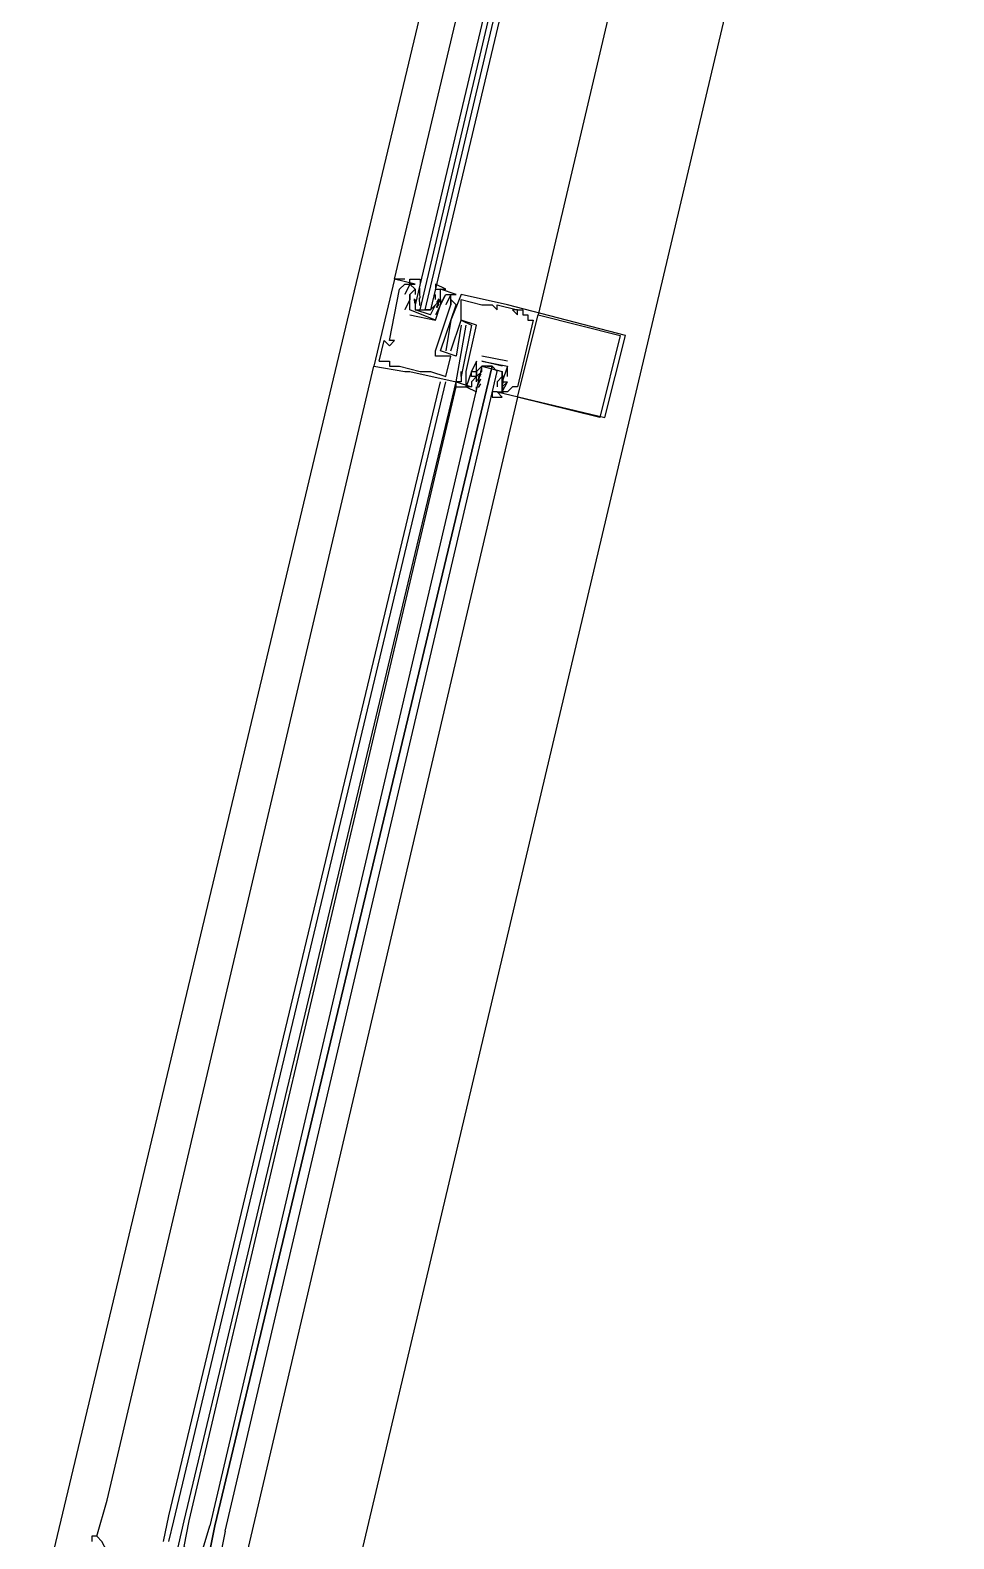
# Model space of a CAD drawing. Header units: feet. Extents: x -84 to 198, y -22 to 181.
# Drawn here: x 119.267 to 121.667, y 84.158 to 88.078 of the extents above; entities that cross this region are included whole.
import ezdxf

# ---------------------------------------------------------------- set-up
doc = ezdxf.new("R2010")
doc.units = ezdxf.units.FT
doc.layers.add('A-LINEA', color=7, linetype='CONTINUOUS')

msp = doc.modelspace()

# ---------------------------------------------------------------- linework, layer by layer
at = {"layer": 'A-LINEA'}
for p, q in [((120.92, 90.8044), (119.2667, 83.8711)), ((121.6667, 90.6311), (120.0267, 83.6978)), ((120.2667, 87.4178), (120.2133, 87.4311)), ((120.2133, 87.4311), (120.2133, 87.4311)), ((120.24, 87.4178), (120.24, 87.4178)), ((120.2533, 87.4178), (120.2533, 87.4178)), ((120.2667, 87.4178), (120.2667, 87.4178)), ((120.2267, 87.4044), (120.2267, 87.4044)), ((120.24, 87.3911), (120.24, 87.3911)), ((120.2533, 87.3778), (120.24, 87.3511)), ((120.2533, 87.3911), (120.2533, 87.3911)), ((120.2533, 87.3911), (120.2533, 87.3911)), ((120.2533, 87.3911), (120.2533, 87.3911)), ((120.2533, 87.3778), (120.2533, 87.3778)), ((120.2533, 87.3778), (120.2533, 87.3778)), ((120.2665, 87.368), (120.2655, 87.3798)), ((120.2667, 87.4044), (120.2667, 87.4044)), ((120.2667, 87.4044), (120.2667, 87.3911)), ((120.2667, 87.3911), (120.2667, 87.3911)), ((120.2667, 87.3778), (120.2667, 87.3778)), ((120.2791, 87.3622), (120.2786, 87.3825)), ((120.2799, 87.3813), (120.2788, 87.3932)), ((120.2792, 87.3893), (120.279, 87.4076)), ((120.32, 87.3911), (120.32, 87.3911)), ((120.32, 87.3778), (120.32, 87.3911)), ((120.32, 87.3778), (120.32, 87.3778)), ((120.3285, 87.38), (120.3223, 87.3699)), ((120.3333, 87.4044), (120.3333, 87.4044)), ((120.3333, 87.3778), (120.3333, 87.3778)), ((120.3436, 87.387), (120.3352, 87.3708)), ((120.3467, 87.3911), (120.3467, 87.3911)), ((120.36, 87.3911), (120.36, 87.3911)), ((120.36, 87.3911), (120.36, 87.3911)), ((120.36, 87.3778), (120.36, 87.3778)), ((120.3733, 87.3911), (120.3733, 87.3911)), ((120.3867, 87.3911), (120.3867, 87.3911)), ((120.3867, 87.3778), (120.3867, 87.3778)), ((120.24, 87.3511), (120.24, 87.3511)), ((120.2533, 87.3511), (120.2533, 87.3511)), ((120.2533, 87.3511), (120.2533, 87.3511)), ((120.2533, 87.3378), (120.32, 87.3244)), ((120.2533, 87.3378), (120.2533, 87.3378)), ((120.3067, 87.3378), (120.2667, 87.3511)), ((120.28, 87.3511), (120.2933, 87.3511)), ((120.3067, 87.3644), (120.3067, 87.3644)), ((120.3067, 87.3511), (120.3067, 87.3511)), ((120.32, 87.3378), (120.32, 87.3378)), ((120.32, 87.3378), (120.32, 87.3378)), ((120.3314, 87.375), (120.3217, 87.357)), ((120.3285, 87.3667), (120.3223, 87.3565)), ((120.3333, 87.3644), (120.3333, 87.3644)), ((120.3333, 87.3644), (120.3333, 87.3644)), ((120.3467, 87.3644), (120.3467, 87.3644)), ((120.36, 87.3644), (120.36, 87.3644)), ((120.36, 87.3644), (120.36, 87.3644)), ((120.3733, 87.3644), (120.3733, 87.3644)), ((120.44, 87.3644), (120.44, 87.3644)), ((120.4533, 87.3644), (120.4533, 87.3644)), ((120.4667, 87.3644), (120.4667, 87.3644)), ((120.48, 87.3644), (120.48, 87.3644)), ((120.48, 87.3511), (120.48, 87.3511)), ((120.5067, 87.3644), (120.5067, 87.3644)), ((120.52, 87.3511), (120.52, 87.3511)), ((120.5333, 87.3511), (120.5333, 87.3511)), ((120.5333, 87.3511), (120.5333, 87.3511)), ((120.5333, 87.3378), (120.5333, 87.3378)), ((120.5467, 87.3511), (120.5467, 87.3511)), ((120.5467, 87.3378), (120.5467, 87.3378)), ((120.56, 87.3378), (120.56, 87.3378)), ((120.5867, 87.3378), (120.5867, 87.3378)), ((120.32, 87.3244), (120.32, 87.3244)), ((120.32, 87.3244), (120.32, 87.3244)), ((120.36, 87.3244), (120.36, 87.3244)), ((120.3867, 87.3244), (120.3867, 87.3244)), ((120.3867, 87.3244), (120.3867, 87.3244)), ((120.3867, 87.3111), (120.3867, 87.3111)), ((120.4, 87.3111), (120.4, 87.3111)), ((120.4133, 87.3111), (120.4133, 87.3111)), ((120.4267, 87.3111), (120.4267, 87.3111)), ((120.56, 87.3244), (120.56, 87.3244)), ((120.5733, 87.3244), (120.5733, 87.3244)), ((120.1867, 87.2711), (120.1867, 87.2711)), ((120.2, 87.2711), (120.2, 87.2711)), ((120.2133, 87.2711), (120.2133, 87.2711)), ((120.8, 87.2844), (120.8, 87.2844)), ((120.8133, 87.2844), (120.8133, 87.2844)), ((120.2, 87.2578), (120.2, 87.2578)), ((120.32, 87.2444), (120.32, 87.2444)), ((120.32, 87.2311), (120.32, 87.2311)), ((120.3333, 87.2444), (120.3333, 87.2444)), ((120.3467, 87.2444), (120.3467, 87.2444)), ((120.36, 87.2444), (120.36, 87.2444)), ((120.36, 87.2311), (120.36, 87.2311)), ((120.3733, 87.2311), (120.3733, 87.2311)), ((120.5067, 87.2178), (120.44, 87.2311)), ((120.44, 87.2311), (120.44, 87.2311)), ((119.4667, 84.2578), (120.16, 87.2044)), ((120.16, 87.2044), (120.16, 87.2044)), ((120.1733, 87.2178), (120.1733, 87.2178)), ((120.2, 87.2178), (120.2, 87.2178)), ((120.2, 87.2044), (120.2, 87.2044)), ((120.2133, 87.2044), (120.2133, 87.2044)), ((120.2267, 87.2044), (120.2267, 87.2044)), ((120.24, 87.1911), (120.24, 87.1911)), ((120.2533, 87.1911), (120.2533, 87.1911)), ((120.28, 87.1911), (120.28, 87.1911)), ((120.2933, 87.1911), (120.2933, 87.1911)), ((120.3067, 87.1911), (120.3067, 87.1911)), ((120.3867, 87.1911), (120.3867, 87.1911)), ((120.3867, 87.1911), (120.3867, 87.1911)), ((120.4, 87.1911), (120.4, 87.1911)), ((120.4133, 87.1911), (120.4133, 87.1911)), ((120.4133, 87.1911), (120.4133, 87.1911)), ((120.4267, 87.2178), (120.4267, 87.2178)), ((120.4267, 87.2178), (120.4267, 87.2178)), ((120.4267, 87.1911), (120.4267, 87.1911)), ((120.4286, 87.1672), (120.4383, 87.1852)), ((120.4315, 87.1755), (120.4377, 87.1857)), ((120.44, 87.2178), (120.44, 87.2178)), ((120.44, 87.2178), (120.44, 87.2178)), ((120.4933, 87.2044), (120.44, 87.2178)), ((120.44, 87.1911), (120.44, 87.1911)), ((120.4533, 87.2044), (120.4667, 87.2044)), ((120.5067, 87.2178), (120.5067, 87.2178)), ((120.5067, 87.2044), (120.5067, 87.2044)), ((120.5067, 87.1778), (120.5067, 87.2044)), ((120.5067, 87.2044), (120.5067, 87.2044)), ((120.5067, 87.2044), (120.5067, 87.2044)), ((119.6267, 84.2178), (120.3333, 87.1644)), ((119.64, 84.2044), (120.3467, 87.1644)), ((119.6667, 84.2044), (120.3733, 87.1644)), ((119.68, 84.2044), (120.3733, 87.1511)), ((120.3467, 87.1778), (120.3467, 87.1778)), ((120.3733, 87.1511), (120.3733, 87.1644)), ((120.3733, 87.1644), (120.3733, 87.1644)), ((120.3733, 87.1644), (120.3733, 87.1644)), ((120.3733, 87.1511), (120.3733, 87.1644)), ((120.3733, 87.1511), (120.3733, 87.1644)), ((120.3867, 87.1778), (120.3867, 87.1778)), ((120.3867, 87.1778), (120.3867, 87.1778)), ((120.3867, 87.1644), (120.3867, 87.1644)), ((120.4, 87.1644), (120.4, 87.1644)), ((120.4, 87.1511), (120.4, 87.1511)), ((120.4133, 87.1778), (120.4133, 87.1778)), ((120.4133, 87.1511), (120.4133, 87.1511)), ((120.4267, 87.1778), (120.4267, 87.1778)), ((120.4267, 87.1778), (120.4267, 87.1778)), ((120.4267, 87.1644), (120.4267, 87.1778)), ((120.4267, 87.1644), (120.4267, 87.1644)), ((120.4297, 87.1552), (120.4381, 87.1714)), ((120.4315, 87.1489), (120.4377, 87.159)), ((120.44, 87.1778), (120.44, 87.1778)), ((120.48, 87.1778), (120.48, 87.1778)), ((120.48, 87.1644), (120.48, 87.1511)), ((120.48, 87.1644), (120.48, 87.1644)), ((120.48, 87.1511), (120.48, 87.1511)), ((120.4933, 87.1644), (120.4933, 87.1644)), ((120.4933, 87.1644), (120.4933, 87.1644)), ((120.4933, 87.1511), (120.4933, 87.1511)), ((120.4933, 87.1511), (120.4933, 87.1511)), ((120.4935, 87.1743), (120.4945, 87.1624)), ((120.4935, 87.1476), (120.4945, 87.1357)), ((120.4941, 87.1529), (120.4944, 87.1346)), ((120.4942, 87.1801), (120.4948, 87.1597)), ((120.5067, 87.1778), (120.5067, 87.1778)), ((120.5067, 87.1644), (120.5067, 87.1644)), ((120.5067, 87.1644), (120.5067, 87.1644)), ((120.52, 87.1511), (120.52, 87.1511)), ((120.5333, 87.1511), (120.5333, 87.1511)), ((120.5333, 87.1244), (119.84, 84.1644)), ((120.48, 87.1378), (120.48, 87.1378)), ((120.4933, 87.1378), (120.4933, 87.1378)), ((120.5067, 87.1378), (120.5067, 87.1378)), ((120.5333, 87.1244), (120.5333, 87.1244)), ((120.7467, 87.0711), (120.7467, 87.0711)), ((120.76, 87.0711), (120.76, 87.0711)), ((119.44, 84.1644), (119.4667, 84.2578)), ((119.6133, 84.1511), (119.6267, 84.2178)), ((119.6267, 84.1511), (119.64, 84.2044)), ((119.6267, 84.0311), (119.6667, 84.2044)), ((119.84, 84.1644), (119.7467, 83.7644))]:
    msp.add_line(p, q, dxfattribs=at)
for points in [[(121.3867, 90.6978), (120.96, 88.9244), (120.5867, 87.3378)], [(120.24, 87.4311), (120.24, 87.4311), (120.2133, 87.4311), (120.5867, 89.0044)], [(120.6533, 88.9911), (120.2667, 87.3644), (120.2667, 87.3511), (120.28, 87.3511), (120.6667, 88.9911)], [(120.6933, 88.9778), (120.3067, 87.3511), (120.2933, 87.3511), (120.68, 88.9911)], [(120.2133, 87.4311), (120.16, 87.2044), (120.24, 87.1911), (120.2533, 87.1911), (120.3733, 87.1644), (120.4, 87.3111), (120.4, 87.3111)], [(120.1733, 87.2178), (120.1867, 87.2711), (120.2, 87.2578), (120.2133, 87.2711), (120.2, 87.2711), (120.2267, 87.4044), (120.24, 87.4178), (120.2533, 87.4178), (120.24, 87.3911)], [(120.24, 87.4311), (120.24, 87.4311), (120.2133, 87.4311)], [(120.24, 87.4311), (120.24, 87.4311), (120.2133, 87.4311)], [(120.2533, 87.3511), (120.2533, 87.3778), (120.2533, 87.3911), (120.2667, 87.4044), (120.2533, 87.4178), (120.2667, 87.4178), (120.2533, 87.4178), (120.2533, 87.4311), (120.28, 87.4311), (120.28, 87.4178)], [(120.3067, 87.3378), (120.32, 87.3644), (120.3333, 87.3778), (120.3333, 87.3911), (120.3333, 87.4044), (120.3467, 87.4044), (120.32, 87.4178), (120.32, 87.4044), (120.3333, 87.4044)], [(120.32, 87.3244), (120.2533, 87.3511), (120.2533, 87.3911), (120.2533, 87.3778), (120.2533, 87.3911), (120.2667, 87.4044), (120.2667, 87.4044)], [(120.2667, 87.3778), (120.2667, 87.3511), (120.3067, 87.3511), (120.32, 87.3644)], [(120.32, 87.3244), (120.3333, 87.3644), (120.3333, 87.3644), (120.3467, 87.3911), (120.36, 87.3911), (120.3467, 87.3644)], [(120.3333, 87.3778), (120.3333, 87.3644), (120.32, 87.3378)], [(120.3867, 87.3111), (120.3733, 87.2311), (120.3333, 87.2444), (120.3733, 87.3644), (120.36, 87.3778), (120.36, 87.3644), (120.36, 87.3911), (120.3733, 87.3911), (120.3333, 87.4044)], [(120.48, 87.1378), (120.76, 87.0711), (120.8133, 87.2844), (120.5067, 87.3644), (120.3867, 87.3911), (120.36, 87.3244), (120.3467, 87.2444)], [(120.4, 87.1911), (120.4267, 87.3111), (120.3867, 87.3244), (120.3867, 87.3778), (120.44, 87.3644), (120.4533, 87.3644), (120.4667, 87.3644), (120.48, 87.3511), (120.48, 87.3644), (120.5333, 87.3511), (120.52, 87.3511), (120.5333, 87.3378), (120.5333, 87.3511), (120.5467, 87.3511), (120.5467, 87.3378), (120.56, 87.3378), (120.56, 87.3244), (120.5733, 87.3244), (120.5333, 87.1511), (120.52, 87.1511), (120.5067, 87.1378), (120.4933, 87.1378), (120.5067, 87.1644), (120.5067, 87.1644)], [(120.1733, 87.2178), (120.2, 87.2178), (120.2, 87.2044), (120.2133, 87.2044), (120.2267, 87.2044), (120.28, 87.1911), (120.2933, 87.1911), (120.3067, 87.1911), (120.3467, 87.1778), (120.36, 87.2311), (120.32, 87.2311), (120.32, 87.2444), (120.36, 87.3644), (120.36, 87.3644)], [(120.8, 87.2844), (120.7467, 87.0711), (120.5333, 87.1244), (120.5867, 87.3378), (120.8, 87.2844)], [(120.36, 87.2444), (120.3867, 87.3244), (120.4133, 87.3111), (120.3867, 87.1778), (120.3867, 87.1911), (120.3867, 87.1778), (120.3867, 87.1644), (120.3733, 87.1644), (120.4133, 87.1511)], [(119.7733, 84.1778), (120.48, 87.1911), (120.4667, 87.2044), (119.7467, 84.1911), (120.4667, 87.2044), (120.4533, 87.2044), (120.44, 87.2044), (119.7333, 84.1911)], [(120.4267, 87.2178), (120.4133, 87.1911), (120.4133, 87.1911), (120.4, 87.1511), (120.4, 87.1644), (120.4, 87.1911)], [(120.44, 87.2044), (120.4267, 87.1911), (120.4267, 87.1778), (120.4133, 87.1644), (120.4133, 87.1511), (120.4, 87.1511), (120.4267, 87.1378), (120.4267, 87.1511)], [(120.4267, 87.1778), (120.4133, 87.1778), (120.4133, 87.1911), (120.4267, 87.1911), (120.4267, 87.1778), (120.4267, 87.2178)], [(120.4267, 87.1778), (120.44, 87.1911), (120.44, 87.2044), (120.4933, 87.1911), (120.4933, 87.1778), (120.48, 87.1644)], [(120.44, 87.2178), (120.5067, 87.2044), (120.4933, 87.1644)], [(120.48, 87.1378), (120.4667, 87.1378), (120.4667, 87.1244), (120.4933, 87.1244), (120.48, 87.1378), (120.4933, 87.1378), (120.4933, 87.1511), (120.4933, 87.1644), (120.4933, 87.1778), (120.4933, 87.1911)], [(120.3733, 87.1511), (120.4, 87.1511), (120.4, 87.1511)], [(120.3733, 87.1511), (120.4, 87.1511), (120.4, 87.1511)], [(120.3733, 87.1511), (120.4, 87.1511), (120.4, 87.1511)], [(120.4933, 87.1644), (120.5067, 87.1644), (120.4933, 87.1511), (120.4933, 87.1644), (120.4933, 87.1511)], [(119.68, 84.1244), (119.68, 84.1244), (119.6667, 84.1378), (119.68, 84.2044)], [(119.4667, 84.1244), (119.4533, 84.1511), (119.44, 84.1644), (119.4267, 84.1644), (119.4267, 84.1511)], [(119.7733, 84.1778), (119.7467, 84.0444), (119.7333, 84.0444), (119.72, 84.0444), (119.72, 84.0578), (119.7467, 84.1911), (119.72, 84.0578), (119.7067, 84.0444), (119.6933, 84.0578), (119.7333, 84.1911)]]:
    msp.add_lwpolyline(points, dxfattribs=at)

doc.saveas('drawing.dxf')
